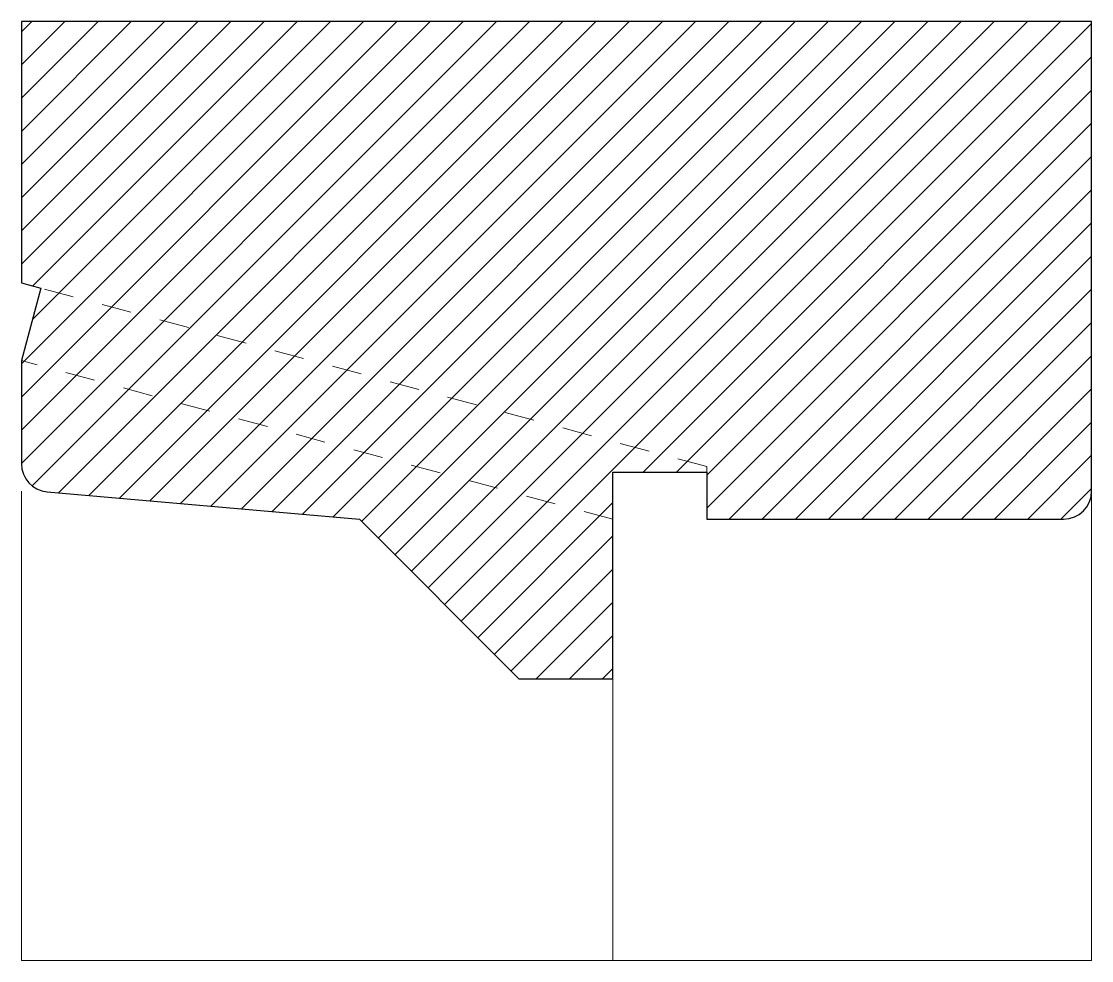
# Model space of a CAD drawing. Header units: metres. Extents: x -114 to 0, y -100 to 0.
import ezdxf

# ---------------------------------------------------------------- set-up
doc = ezdxf.new("R2010")
doc.units = ezdxf.units.M
doc.linetypes.add('Dash', pattern=[6.35, 3.175, -3.175])
doc.layers.add('A-DETL-GENF', color=92, linetype='Continuous', lineweight=18)
doc.layers.add('A-DETL-GENF-HDLN', color=1, linetype='Dash', lineweight=18)

# ---------------------------------------------------------------- blocks, each defined once
blk = doc.blocks.new('31 DTS bi dorpel - breedte 114 sp 51-4573193-00_0 Basismaterialen')
at = {"layer": 'A-DETL-GENF', "lineweight": 13}
h = blk.add_hatch(dxfattribs=at)
h.set_pattern_fill('FP_92', color=256, style=0, pattern_type=2)
h.set_pattern_definition([(225, (-11835.017, 1030.553), (1.76776695, -1.76776695), [])])
h.paths.add_polyline_path([(0, 0), (-114, 0), (-114, -27.84), (-111.93, -28.39), (-114, -36.12), (-114, -47.1), (-113.91, -47.84), (-113.64, -48.53), (-113.21, -49.13), (-112.65, -49.61), (-111.98, -49.94), (-111.26, -50.09), (-78, -53), (-61, -70), (-51, -70), (-51, -48), (-41, -48), (-41, -53), (-3, -53), (-2.22, -52.9), (-1.5, -52.6), (-0.88, -52.12), (-0.4, -51.5), (-0.1, -50.78), (0, -50)])
at = {"layer": 'A-DETL-GENF', "lineweight": 25}
for p, q in [((0, 0), (-114, 0)), ((-114, 0), (-114, -27.84)), ((0, -50), (0, 0)), ((-114, -27.84), (-111.93, -28.39)), ((-111.93, -28.39), (-114, -36.12)), ((-114, -36.12), (-114, -47.1)), ((-51, -70), (-51, -48)), ((-51, -48), (-41, -48)), ((-41, -48), (-41, -53)), ((-111.26, -50.09), (-78, -53)), ((-78, -53), (-61, -70)), ((-41, -53), (-3, -53)), ((-61, -70), (-51, -70))]:
    blk.add_line(p, q, dxfattribs=at)
at = {"layer": 'A-DETL-GENF', "lineweight": 13}
for p, q in [((0, -14), (0, -100)), ((-114, -100), (-114, -50)), ((-51, -70), (-51, -100)), ((0, -100), (-114, -100))]:
    blk.add_line(p, q, dxfattribs=at)
at = {"layer": 'A-DETL-GENF', "lineweight": 25}
for centre, start, end in [((-111, -47.1), 180, 265), ((-3, -50), 270, 0)]:
    blk.add_arc(centre, 3, start, end, dxfattribs=at)
at = {"layer": 'A-DETL-GENF-HDLN'}
for p, q in [((-41, -47.4), (-114, -27.84)), ((-51, -53), (-114, -36.12)), ((-41, -47.4), (-41, -48))]:
    blk.add_line(p, q, dxfattribs=at)

msp = doc.modelspace()

# ---------------------------------------------------------------- block references
msp.add_blockref('31 DTS bi dorpel - breedte 114 sp 51-4573193-00_0 Basismaterialen', (0, 0))

doc.saveas('drawing.dxf')
